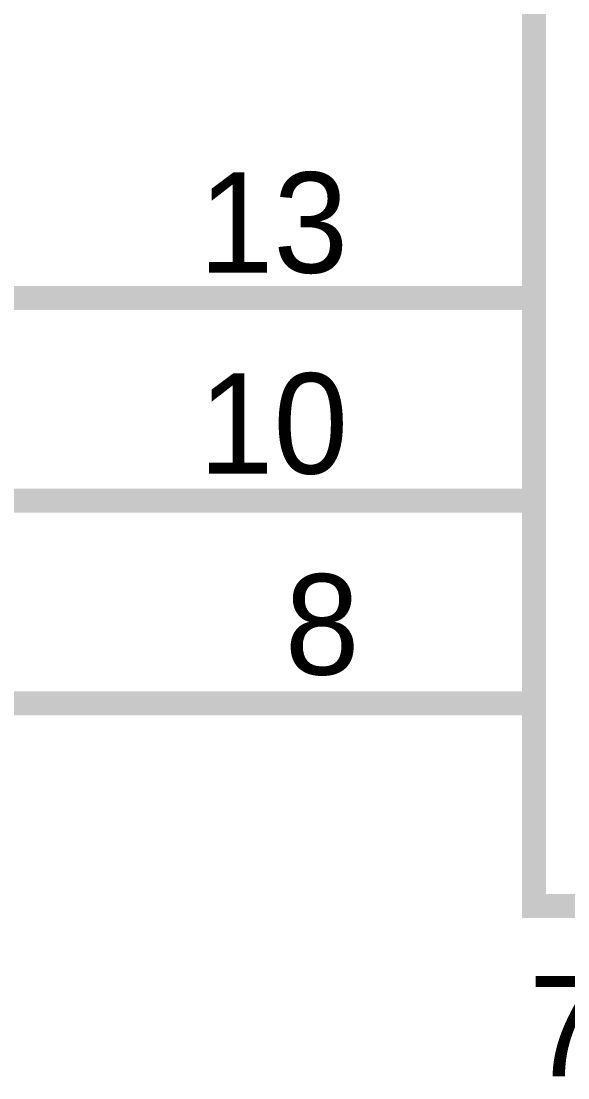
# Model space of a CAD drawing. Header units: inches. Extents: x 0 to 22.3, y 0 to 15.7.
# Drawn here: x 12.247 to 12.517, y 9.115 to 9.636 of the extents above; entities that cross this region are included whole.
import ezdxf

# ---------------------------------------------------------------- set-up
doc = ezdxf.new("R2010")
doc.units = ezdxf.units.IN
doc.header["$MEASUREMENT"] = 0
doc.layers.add('Sheet', color=255, linetype='Continuous')

msp = doc.modelspace()

# ---------------------------------------------------------------- linework, layer by layer
at = {"layer": 'Sheet'}
msp.add_lwpolyline([(12.49999, 10.1997, 0.0118, 0.0118, 0), (13.10028, 10.1997, 0.0118, 0.0118, 0), (13.10028, 9.19988, 0.0118, 0.0118, 0), (12.49999, 9.19988, 0.0118, 0.0118, 0), (12.49999, 10.1997, 0.0118, 0.0118, 0)], format="xyseb", close=True, dxfattribs=at)
for points in [[(12.30019, 10.0998, 0.0118, 0.0118, 0), (11.80024, 10.0998, 0.0118, 0.0118, 0), (11.80024, 9.39967, 0.0118, 0.0118, 0), (12.30019, 9.39967, 0.0118, 0.0118, 0)], [(11.5001, 9.69979, 0.0118, 0.0118, 0), (11.5001, 9.29977, 0.0118, 0.0118, 0), (12.10038, 9.29977, 0.0118, 0.0118, 0), (12.30019, 9.29977, 0.0118, 0.0118, 0)], [(12.30019, 9.49956, 0.0118, 0.0118, 0), (12.10038, 9.49956, 0.0118, 0.0118, 0), (12.10038, 9.42972, 0.0118, 0.0118, 0)], [(12.49999, 9.49956, 0.0118, 0.0118, 0), (12.30019, 9.49956, 0.0118, 0.0118, 0)], [(12.49999, 9.39967, 0.0118, 0.0118, 0), (12.30019, 9.39967, 0.0118, 0.0118, 0)], [(12.49999, 9.29977, 0.0118, 0.0118, 0), (12.30019, 9.29977, 0.0118, 0.0118, 0)]]:
    msp.add_lwpolyline(points, format="xyseb", dxfattribs=at)

# ---------------------------------------------------------------- texts
for s, height, p in [('13', 0.049505, (12.33467, 9.51194)), ('10', 0.049505, (12.33467, 9.41293)), ('8', 0.0495, (12.3771, 9.31392)), ('74HC595', 0.049505, (12.49734, 9.1159))]:
    msp.add_text(s, height=height, dxfattribs=at).set_placement(p)

doc.saveas('drawing.dxf')
